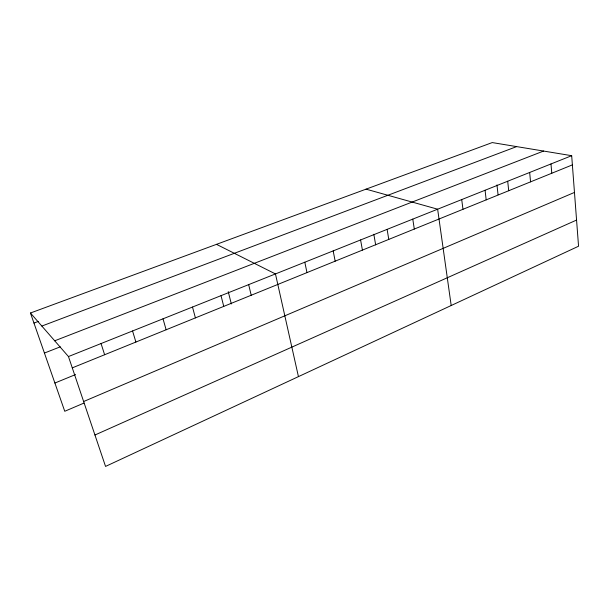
<?xml version="1.0" encoding="UTF-8"?>
<svg xmlns="http://www.w3.org/2000/svg" width="609" height="609" viewBox="0 0 609 609"><rect width="100%" height="100%" fill="white"/><g stroke="black" fill="none" stroke-linecap="round" stroke-linejoin="round"><path stroke-width="0.91" d="M94.943 435.009L576.563 220.062M83.966 403.074L64.752 411.281L30.45 313.011L492.239 142.575L571.684 155.691L578.55 246.226L105.547 466.425L68.459 356.554L30.45 313.011M83.639 401.521L574.47 192.421M54.894 383.038L75.592 374.543M72.281 367.866L572.384 164.887M68.459 356.554L571.684 155.691M44.427 353.053L60.276 346.833M54.711 340.796L543.578 151.055M41.838 326.059L516.638 146.602M33.959 323.059L38.314 321.43M366.039 189.155L437.635 209.199L451.193 305.512M216.492 244.346L275.458 273.928L298.44 376.628M101.056 343.545L104.626 354.735M132.556 330.969L135.891 342.045M163.014 318.812L166.135 329.773M192.497 307.043L195.405 317.89M221.029 295.654L223.747 306.388M228.253 291.627L231.321 303.937M248.67 284.624L251.205 295.243M304.812 262.213L306.982 272.611M333.176 250.893L335.163 261.17M360.589 239.946L362.416 250.109M373.835 234.275L375.662 244.894M387.111 229.365L388.778 239.406M412.78 219.118L414.303 229.053M461.721 199.585L462.969 209.298M485.061 190.267L486.188 199.874M496.967 184.908L498.063 194.766M507.7 181.231L508.713 190.731M529.663 172.469L530.561 181.863M550.985 163.958L551.777 173.253"/></g></svg>
